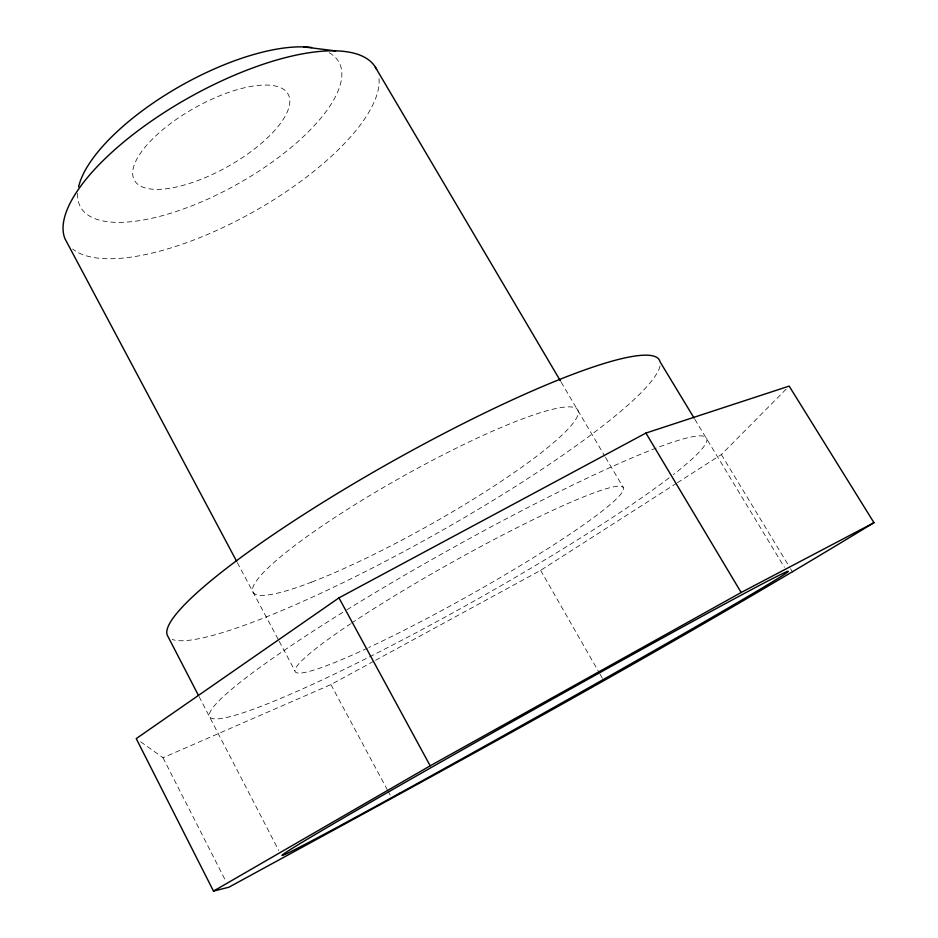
<?xml version="1.0" encoding="UTF-8"?>
<svg xmlns="http://www.w3.org/2000/svg" width="938" height="938" viewBox="0 0 938 938"><rect width="100%" height="100%" fill="white"/><g stroke="black" fill="none" stroke-linecap="round" stroke-linejoin="round"><path stroke-width="0.7" stroke-dasharray="4.69 3.52" d="M677.377 482.753L721.357 454.567L786.126 389.176M375.587 660.258L540.628 570.363L676.146 483.527M140.688 741.782L163.001 757.728L330.926 684.576L374.309 660.95M721.357 454.567L789.773 567.478M790.523 568.721L792.774 572.45M694.847 419.309L784.379 567.256M561.182 382.2L604.834 456.208M605.573 457.463L623.278 487.479M540.628 570.363L599.3 672.886M600.027 674.152L603.65 680.484M330.926 684.576L387.265 789.667M387.945 790.957L390.7 796.081M237.373 562.694L278.504 639.974M279.184 641.264L294.931 670.846M199.02 696.488L278.774 850.543M163.001 757.728L226.257 882.037M351.621 623.078A188.128 18.643 -29.3 0 1 573.141 501.22A188.128 18.643 -29.3 0 1 587.657 521.903A188.128 18.643 -29.3 0 1 368.775 647.525M367.403 648.17A188.128 18.643 -29.3 0 1 350.519 623.817M329.156 52.739A148.122 56.737 -29.3 0 1 236.739 184.516A148.122 56.737 -29.3 0 1 77.678 192.982M346.896 609.806A284.941 28.433 -29.3 0 1 639.528 454.731A284.941 28.433 -29.3 0 1 673.32 474.651M669.193 477.841A284.941 28.433 -29.3 0 1 274.271 701.073A284.941 28.433 -29.3 0 1 345.712 610.532M379.022 78.628A177.434 65.59 -29.3 0 1 251.747 212.785A177.434 65.59 -29.3 0 1 72.695 249.016M660.012 366.031A281.904 42.292 -29.3 0 1 433.989 534.988A281.904 42.292 -29.3 0 1 172.229 639.435M172.955 187.729A88.125 33.686 -29.3 0 0 289.83 100.683A88.125 33.686 -29.3 0 0 170.915 123.277A88.125 33.686 -29.3 0 0 172.955 187.729M311.651 582.111A186.158 27.741 -29.3 0 0 576.014 418.969A186.158 27.741 -29.3 0 0 358.257 502.592A186.158 27.741 -29.3 0 0 311.651 582.111"/><path stroke-width="1.41" d="M338.958 597.869L136.233 738.605L213.489 891.1L228.895 887.219C445.714 768.984 663.107 651.335 873.97 522.689L789.163 386.104L645.919 433.051L338.958 597.869L430.19 765.818L213.489 891.1M430.19 765.818L741.161 592.499L873.97 522.689M303.572 46.9L335.605 50.898M694.097 418.055L660.047 361.81A281.904 42.292 -29.3 0 0 396.962 458.776A281.904 42.292 -29.3 0 0 167.785 636.163L198.352 695.21M645.919 433.051L741.161 592.499M375.329 67.137L560.443 380.945M236.681 561.405L64.921 238.639A177.434 65.59 -29.3 0 1 194.752 94.41A177.434 65.59 -29.3 0 1 376.595 69.447M78.581 186.908A148.122 56.737 -29.3 0 1 172.639 90.529A148.122 56.737 -29.3 0 1 311.639 47.498M399.471 793.325A290.147 3.963 -29.3 0 0 787.392 572.227A290.147 3.963 -29.3 0 0 416.613 775.855A290.147 3.963 -29.3 0 0 399.471 793.325"/></g></svg>
